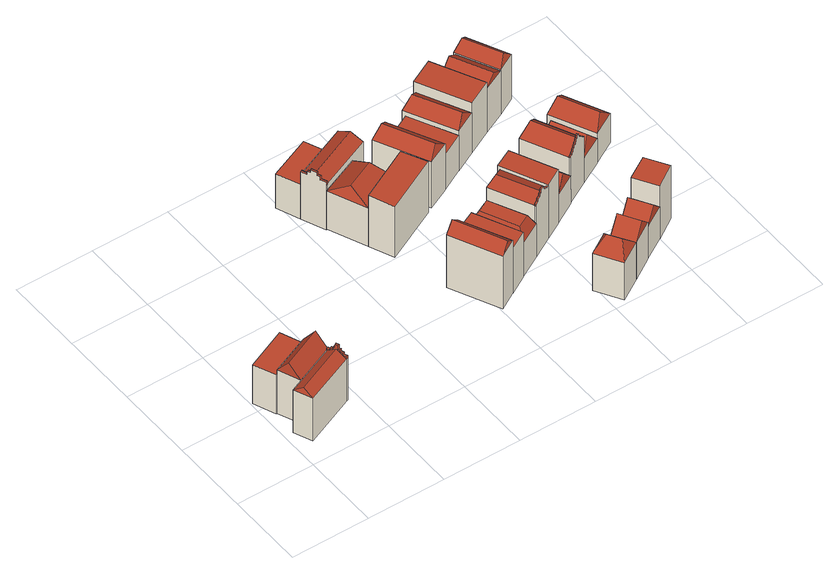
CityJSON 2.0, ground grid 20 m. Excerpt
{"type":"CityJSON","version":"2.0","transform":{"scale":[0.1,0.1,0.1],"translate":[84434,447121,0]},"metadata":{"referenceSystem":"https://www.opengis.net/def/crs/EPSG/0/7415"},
"CityObjects":{
"building1":{"type":"Building","geometry":[{"type":"Solid","lod":"2","boundaries":[[[[0,1,2,3]],[[2,1,4,5]],[[0,3,6,7]],[[1,0,7,4]],[[7,6,8,9]],[[5,4,9,8]],[[4,7,9]],[[8,6,10,11,12,13,14,15,16,17,18,19,20,21,22,23,5]],[[24,25,26,27,28,29,30,31,32,33,34,35,36,37,38,39,40,41]],[[15,14,34,33]],[[23,22,26,25]],[[16,15,33,32]],[[5,23,25,24]],[[2,5,24,41]],[[17,16,32,31]],[[3,2,41,40]],[[10,6,39,38]],[[6,3,40,39]],[[18,17,31,30]],[[11,10,38,37]],[[19,18,30,29]],[[12,11,37,36]],[[20,19,29,28]],[[13,12,36,35]],[[21,20,28,27]],[[14,13,35,34]],[[22,21,27,26]]]],"semantics":{"surfaces":[{"type":"GroundSurface"},{"type":"WallSurface"},{"type":"RoofSurface"}],"values":[[0,1,1,1,2,2,2,2,1,2,2,2,2,1,2,0,2,1,2,2,2,2,2,2,2,2,2]]}}]},
"building2":{"type":"Building","geometry":[{"type":"Solid","lod":"2","boundaries":[[[[42,43,44,45]],[[46,47,48,49]],[[44,43,49,48]],[[42,45,47,46]],[[45,44,48,47]],[[43,42,46,49]]]],"semantics":{"surfaces":[{"type":"GroundSurface"},{"type":"RoofSurface"},{"type":"WallSurface"}],"values":[[0,1,2,2,2,2]]}}]},
"building3":{"type":"Building","geometry":[{"type":"Solid","lod":"2","boundaries":[[[[50,51,45,52]],[[45,51,53,54]],[[50,52,55,56]],[[52,45,54,55]],[[51,50,56,53]],[[56,55,57,58]],[[55,54,57]],[[54,53,58,57]],[[53,56,58]]]],"semantics":{"surfaces":[{"type":"GroundSurface"},{"type":"WallSurface"},{"type":"RoofSurface"}],"values":[[0,1,1,1,1,2,2,2,2]]}}]},
"building4":{"type":"Building","geometry":[{"type":"Solid","lod":"2","boundaries":[[[[59,60,61,62]],[[63,64,65,66]],[[61,60,66,65]],[[59,62,64,63]],[[62,61,65,64]],[[60,59,63,66]]]],"semantics":{"surfaces":[{"type":"GroundSurface"},{"type":"RoofSurface"},{"type":"WallSurface"}],"values":[[0,1,2,2,2,2]]}}]},
"building5":{"type":"Building","geometry":[{"type":"Solid","lod":"2","boundaries":[[[[67,68,69,70]],[[69,68,71,72]],[[67,70,73,74]],[[70,69,72,73]],[[68,67,74,71]],[[74,73,75,76]],[[73,72,75]],[[72,71,76,75]],[[71,74,76]]]],"semantics":{"surfaces":[{"type":"GroundSurface"},{"type":"WallSurface"},{"type":"RoofSurface"}],"values":[[0,1,1,1,1,2,2,2,2]]}}]},
"building6":{"type":"Building","geometry":[{"type":"Solid","lod":"2","boundaries":[[[[77,78,79,80]],[[79,78,81,82]],[[77,80,83,84]],[[80,79,82,83]],[[78,77,84,81]],[[84,83,85,86]],[[83,82,85]],[[82,81,86,85]],[[81,84,86]]]],"semantics":{"surfaces":[{"type":"GroundSurface"},{"type":"WallSurface"},{"type":"RoofSurface"}],"values":[[0,1,1,1,1,2,2,2,2]]}}]},
"building7":{"type":"Building","geometry":[{"type":"Solid","lod":"2","boundaries":[[[[87,88,89,90]],[[89,88,91,92]],[[87,90,93,94]],[[88,87,94,91]],[[94,93,95,96]],[[92,91,96,95]],[[91,94,96]],[[95,93,97,98,99,100,101,102,103,104,105,106,92]],[[107,108,109,110,111,112,113,114,115,116,117,118,61,119]],[[102,101,113,112]],[[103,102,112,111]],[[89,92,107,119]],[[104,103,111,110]],[[90,89,119,61]],[[97,93,118,117]],[[93,90,61,118]],[[105,104,110,109]],[[98,97,117,116]],[[106,105,109,108]],[[99,98,116,115]],[[92,106,108,107]],[[100,99,115,114]],[[101,100,114,113]]]],"semantics":{"surfaces":[{"type":"GroundSurface"},{"type":"WallSurface"},{"type":"RoofSurface"}],"values":[[0,1,1,1,2,2,2,2,1,2,2,1,2,0,2,1,2,2,2,2,2,2,2]]}}]},
"building8":{"type":"Building","geometry":[{"type":"Solid","lod":"2","boundaries":[[[[120,77,121,122]],[[123,124,125,126]],[[121,77,126,125]],[[120,122,124,123]],[[122,121,125,124]],[[77,120,123,126]]]],"semantics":{"surfaces":[{"type":"GroundSurface"},{"type":"RoofSurface"},{"type":"WallSurface"}],"values":[[0,1,2,2,2,2]]}}]},
"building9":{"type":"Building","geometry":[{"type":"Solid","lod":"2","boundaries":[[[[127,128,129,130]],[[131,132,133,134]],[[129,128,134,133]],[[127,130,132,131]],[[130,129,133,132]],[[128,127,131,134]]]],"semantics":{"surfaces":[{"type":"GroundSurface"},{"type":"RoofSurface"},{"type":"WallSurface"}],"values":[[0,1,2,2,2,2]]}}]},
"building10":{"type":"Building","geometry":[{"type":"Solid","lod":"2","boundaries":[[[[135,136,137,138]],[[137,136,139,140]],[[135,138,141,142]],[[138,137,140,141]],[[136,135,142,139]],[[139,142,143,144]],[[142,141,145,143]],[[141,140,146,145]],[[140,139,144,146]],[[143,145,146,144]]]],"semantics":{"surfaces":[{"type":"GroundSurface"},{"type":"WallSurface"},{"type":"RoofSurface"}],"values":[[0,1,1,1,1,2,2,2,2,2]]}}]},
"building11":{"type":"Building","geometry":[{"type":"Solid","lod":"2","boundaries":[[[[147,148,149,150]],[[149,148,151,152]],[[147,150,153,154]],[[150,149,152,153]],[[148,147,154,151]],[[154,153,155,156]],[[153,152,155]],[[152,151,156,155]],[[151,154,156]]]],"semantics":{"surfaces":[{"type":"GroundSurface"},{"type":"WallSurface"},{"type":"RoofSurface"}],"values":[[0,1,1,1,1,2,2,2,2]]}}]},
"building12":{"type":"Building","geometry":[{"type":"Solid","lod":"2","boundaries":[[[[157,158,159,160]],[[159,158,161,162]],[[157,160,163,164]],[[158,157,164,161]],[[164,163,165,166]],[[162,161,166,165]],[[161,164,166]],[[165,163,167,168,169,170,171,172,173,174,175,176,177,178,179,180,162]],[[181,182,183,184,185,186,187,188,189,190,191,192,193,194,195,196,137,197]],[[172,171,191,190]],[[180,179,183,182]],[[173,172,190,189]],[[162,180,182,181]],[[159,162,181,197]],[[174,173,189,188]],[[160,159,197,137]],[[167,163,196,195]],[[163,160,137,196]],[[175,174,188,187]],[[168,167,195,194]],[[176,175,187,186]],[[169,168,194,193]],[[177,176,186,185]],[[170,169,193,192]],[[178,177,185,184]],[[171,170,192,191]],[[179,178,184,183]]]],"semantics":{"surfaces":[{"type":"GroundSurface"},{"type":"WallSurface"},{"type":"RoofSurface"}],"values":[[0,1,1,1,2,2,2,2,1,2,2,2,2,1,2,0,2,1,2,2,2,2,2,2,2,2,2]]}}]},
"building13":{"type":"Building","geometry":[{"type":"Solid","lod":"2","boundaries":[[[[198,199,200,201]],[[200,199,202,203]],[[198,201,204,205]],[[201,200,203,204]],[[199,198,205,202]],[[205,204,206,207]],[[204,203,206]],[[203,202,207,206]],[[202,205,207]]]],"semantics":{"surfaces":[{"type":"GroundSurface"},{"type":"WallSurface"},{"type":"RoofSurface"}],"values":[[0,1,1,1,1,2,2,2,2]]}}]},
"building14":{"type":"Building","geometry":[{"type":"Solid","lod":"2","boundaries":[[[[208,209,210,211]],[[212,213,214,215]],[[210,209,215,214]],[[208,211,213,212]],[[211,210,214,213]],[[209,208,212,215]]]],"semantics":{"surfaces":[{"type":"GroundSurface"},{"type":"RoofSurface"},{"type":"WallSurface"}],"values":[[0,1,2,2,2,2]]}}]},
"building15":{"type":"Building","geometry":[{"type":"Solid","lod":"2","boundaries":[[[[216,217,218,219]],[[220,221,222,223]],[[218,217,223,222]],[[216,219,221,220]],[[219,218,222,221]],[[217,216,220,223]]]],"semantics":{"surfaces":[{"type":"GroundSurface"},{"type":"RoofSurface"},{"type":"WallSurface"}],"values":[[0,1,2,2,2,2]]}}]},
"building16":{"type":"Building","geometry":[{"type":"Solid","lod":"2","boundaries":[[[[224,225,226,200]],[[226,225,227,228]],[[224,200,229,230]],[[200,226,228,229]],[[225,224,230,227]],[[230,229,231,232]],[[229,228,231]],[[228,227,232,231]],[[227,230,232]]]],"semantics":{"surfaces":[{"type":"GroundSurface"},{"type":"WallSurface"},{"type":"RoofSurface"}],"values":[[0,1,1,1,1,2,2,2,2]]}}]},
"building17":{"type":"Building","geometry":[{"type":"Solid","lod":"2","boundaries":[[[[233,234,235,236]],[[235,234,237,238]],[[233,236,239,240]],[[236,235,238,239]],[[234,233,240,237]],[[240,239,241,242]],[[239,238,241]],[[238,237,242,241]],[[237,240,242]]]],"semantics":{"surfaces":[{"type":"GroundSurface"},{"type":"WallSurface"},{"type":"RoofSurface"}],"values":[[0,1,1,1,1,2,2,2,2]]}}]},
"building18":{"type":"Building","geometry":[{"type":"Solid","lod":"2","boundaries":[[[[243,244,245,246]],[[245,244,247,248]],[[243,246,249,250]],[[246,245,248,249]],[[244,243,250,247]],[[250,249,251,252]],[[249,248,251]],[[248,247,252,251]],[[247,250,252]]]],"semantics":{"surfaces":[{"type":"GroundSurface"},{"type":"WallSurface"},{"type":"RoofSurface"}],"values":[[0,1,1,1,1,2,2,2,2]]}}]},
"building19":{"type":"Building","geometry":[{"type":"Solid","lod":"2","boundaries":[[[[253,254,255,256]],[[255,254,257,258]],[[253,256,259,260]],[[256,255,258,259]],[[254,253,260,257]],[[260,259,261,262]],[[259,258,261]],[[258,257,262,261]],[[257,260,262]]]],"semantics":{"surfaces":[{"type":"GroundSurface"},{"type":"WallSurface"},{"type":"RoofSurface"}],"values":[[0,1,1,1,1,2,2,2,2]]}}]},
"building20":{"type":"Building","geometry":[{"type":"Solid","lod":"2","boundaries":[[[[263,264,265,235]],[[266,267,268,269]],[[265,264,269,268]],[[263,235,267,266]],[[235,265,268,267]],[[264,263,266,269]]]],"semantics":{"surfaces":[{"type":"GroundSurface"},{"type":"RoofSurface"},{"type":"WallSurface"}],"values":[[0,1,2,2,2,2]]}}]},
"building21":{"type":"Building","geometry":[{"type":"Solid","lod":"2","boundaries":[[[[270,271,272,273]],[[272,271,274,275]],[[270,273,276,277]],[[271,270,277,274]],[[277,276,278,279]],[[275,274,279,278]],[[274,277,279]],[[278,276,280,281,282,283,284,285,286,287,288,289,290,291,292,293,294,295,296,297,298,299,300,301,302,303,304,305,275]],[[306,307,308,309,310,311,312,313,314,315,316,317,318,319,320,321,322,323,324,325,326,327,328,329,330,331,332,333,334,335]],[[303,302,310,309]],[[290,289,323,322]],[[304,303,309,308]],[[291,290,322,321]],[[305,304,308,307]],[[273,272,335,334]],[[292,291,321,320]],[[275,305,307,306]],[[293,292,320,319]],[[280,276,333,332]],[[294,293,319,318]],[[281,280,332,331]],[[295,294,318,317]],[[282,281,331,330]],[[296,295,317,316]],[[283,282,330,329]],[[297,296,316,315]],[[284,283,329,328]],[[298,297,315,314]],[[285,284,328,327]],[[272,275,306,335]],[[299,298,314,313]],[[286,285,327,326]],[[276,273,334,333]],[[300,299,313,312]],[[287,286,326,325]],[[301,300,312,311]],[[288,287,325,324]],[[302,301,311,310]],[[289,288,324,323]]]],"semantics":{"surfaces":[{"type":"GroundSurface"},{"type":"WallSurface"},{"type":"RoofSurface"}],"values":[[0,1,1,1,2,2,2,2,1,2,2,2,2,2,0,2,2,2,2,2,2,2,2,2,2,2,2,2,2,1,2,2,1,2,2,2,2,2,2]]}}]},
"building22":{"type":"Building","geometry":[{"type":"Solid","lod":"2","boundaries":[[[[336,337,338,339]],[[340,341,342,343]],[[338,337,343,342]],[[336,339,341,340]],[[339,338,342,341]],[[337,336,340,343]]]],"semantics":{"surfaces":[{"type":"GroundSurface"},{"type":"RoofSurface"},{"type":"WallSurface"}],"values":[[0,1,2,2,2,2]]}}]},
"building23":{"type":"Building","geometry":[{"type":"Solid","lod":"2","boundaries":[[[[344,345,346,265]],[[346,345,347,348]],[[344,265,349,350]],[[265,346,348,349]],[[345,344,350,347]],[[350,349,351,352]],[[349,348,351]],[[348,347,352,351]],[[347,350,352]]]],"semantics":{"surfaces":[{"type":"GroundSurface"},{"type":"WallSurface"},{"type":"RoofSurface"}],"values":[[0,1,1,1,1,2,2,2,2]]}}]},
"building24":{"type":"Building","geometry":[{"type":"Solid","lod":"2","boundaries":[[[[353,354,355,335]],[[355,354,356,357]],[[353,335,358,359]],[[335,355,357,358]],[[354,353,359,356]],[[359,358,360,361]],[[358,357,360]],[[357,356,361,360]],[[356,359,361]]]],"semantics":{"surfaces":[{"type":"GroundSurface"},{"type":"WallSurface"},{"type":"RoofSurface"}],"values":[[0,1,1,1,1,2,2,2,2]]}}]},
"building25":{"type":"Building","geometry":[{"type":"Solid","lod":"2","boundaries":[[[[362,363,364,346]],[[364,363,365,366]],[[362,346,367,368]],[[346,364,366,367]],[[363,362,368,365]],[[368,367,369,370]],[[367,366,369]],[[366,365,370,369]],[[365,368,370]]]],"semantics":{"surfaces":[{"type":"GroundSurface"},{"type":"WallSurface"},{"type":"RoofSurface"}],"values":[[0,1,1,1,1,2,2,2,2]]}}]},
"building26":{"type":"Building","geometry":[{"type":"Solid","lod":"2","boundaries":[[[[371,372,373,374]],[[373,372,375,376]],[[371,374,377,378]],[[374,373,376,377]],[[372,371,378,375]],[[378,377,379,380]],[[377,376,379]],[[376,375,380,379]],[[375,378,380]]]],"semantics":{"surfaces":[{"type":"GroundSurface"},{"type":"WallSurface"},{"type":"RoofSurface"}],"values":[[0,1,1,1,1,2,2,2,2]]}}]}
},
"vertices":[
[38,53,12],[19,99,12],[147,153,12],[166,107,12],[19,99,140],[147,153,140],[166,107,140],[38,53,140],[157,130,157],[33,78,157],[166,107,147],[163,115,147],[163,115,153],[160,122,153],[160,122,159],[158,126,159],[158,126,169],[155,134,169],[155,134,159],[153,138,159],[153,138,153],[150,145,153],[150,145,147],[147,153,147],[152,155,140],[152,155,147],[155,147,147],[155,147,153],[158,140,153],[158,140,159],[160,136,159],[160,136,169],[163,128,169],[163,128,159],[165,124,159],[165,124,153],[168,117,153],[168,117,147],[171,109,147],[171,109,140],[171,109,12],[152,155,12],
[24,166,11],[1,221,11],[105,266,11],[128,210,11],[24,166,128],[128,210,128],[105,266,128],[1,221,128],
[49,112,11],[26,167,11],[152,155,11],[26,167,141],[128,210,141],[152,155,141],[49,112,141],[140,183,179],[38,139,179],
[497,717,7],[521,660,7],[415,615,7],[391,673,7],[497,717,110],[391,673,110],[415,615,110],[521,660,110],
[545,265,6],[592,288,6],[650,168,6],[604,142,6],[592,288,164],[650,168,164],[604,142,164],[545,265,164],[627,155,187],[569,277,187],
[481,460,10],[440,556,10],[539,597,10],[582,511,10],[440,556,124],[539,597,124],[582,511,124],[481,460,124],[548,548,153],[474,514,155],
[557,675,7],[582,616,7],[445,558,7],[420,617,7],[582,616,140],[445,558,140],[420,617,140],[557,675,140],[432,587,156],[568,645,156],[420,617,149],[426,602,149],[426,602,158],[429,595,158],[429,595,166],[436,580,166],[436,580,158],[439,572,158],[439,572,149],[445,558,149],[440,556,140],[440,556,149],[434,571,149],[434,571,158],[431,578,158],[431,578,166],[425,593,166],[425,593,158],[421,600,158],[421,600,149],[415,615,149],[415,615,140],[440,556,7],
[507,399,10],[615,528,10],[645,468,10],[507,399,163],[645,468,163],[615,528,163],[481,460,163],
[594,285,5],[642,308,5],[697,194,5],[650,168,5],[594,285,140],[650,168,140],[697,194,140],[642,308,140],
[640,311,7],[699,340,7],[754,226,7],[697,194,7],[699,340,106],[754,226,106],[697,194,106],[640,311,106],[660,304,138],[692,320,138],[703,215,138],[735,232,138],
[595,604,9],[650,631,9],[715,502,9],[659,475,9],[650,631,148],[715,502,148],[659,475,148],[595,604,148],[684,495,173],[626,611,173],
[702,335,7],[757,362,7],[806,261,7],[752,231,7],[757,362,159],[806,261,159],[752,231,159],[702,335,159],[779,246,174],[732,343,174],[752,231,164],[761,236,164],[761,236,170],[770,241,170],[770,241,176],[775,243,176],[775,243,184],[783,248,184],[783,248,176],[788,251,176],[788,251,170],[797,256,170],[797,256,164],[806,261,164],[808,256,159],[808,256,164],[799,251,164],[799,251,170],[790,246,170],[790,246,176],[786,244,176],[786,244,184],[777,239,184],[777,239,176],[772,236,176],[772,236,170],[763,231,170],[763,231,164],[754,226,164],[754,226,159],[808,256,7],
[790,72,9],[846,107,9],[885,44,9],[828,9,9],[846,107,120],[885,44,120],[828,9,120],[790,72,120],[847,42,154],[828,73,154],
[658,617,10],[715,646,10],[772,531,10],[715,502,10],[658,617,116],[715,502,116],[772,531,116],[715,646,116],
[754,367,6],[800,390,6],[852,281,6],[808,256,6],[754,367,168],[808,256,168],[852,281,168],[800,390,168],
[854,94,9],[911,129,9],[942,79,9],[911,129,118],[942,79,118],[885,44,118],[854,94,118],[913,61,154],[883,111,154],
[711,653,9],[767,680,9],[827,559,9],[772,531,9],[767,680,129],[827,559,129],[772,531,129],[711,653,129],[796,552,154],[742,660,154],
[794,402,7],[852,431,7],[909,313,7],[852,281,7],[852,431,90],[909,313,90],[852,281,90],[794,402,90],[879,301,125],[825,413,125],
[910,131,10],[966,166,10],[998,113,10],[942,79,10],[966,166,105],[998,113,105],[942,79,105],[910,131,105],[970,96,141],[938,148,141],
[764,685,9],[826,716,9],[889,590,9],[764,685,159],[827,559,159],[889,590,159],[826,716,159],
[854,426,9],[914,455,9],[965,349,9],[907,317,9],[914,455,143],[965,349,143],[907,317,143],[854,426,143],[936,333,173],[888,432,173],[907,317,148],[912,320,148],[912,320,153],[917,322,153],[917,322,159],[922,325,159],[922,325,164],[926,328,164],[926,328,169],[931,330,169],[931,330,175],[934,332,175],[934,332,183],[938,334,183],[938,334,175],[941,336,175],[941,336,169],[946,338,169],[946,338,164],[950,341,164],[950,341,159],[955,344,159],[955,344,153],[960,347,153],[960,347,148],[965,349,148],[967,345,143],[967,345,148],[962,342,148],[962,342,153],[957,339,153],[957,339,159],[953,337,159],[953,337,164],[948,334,164],[948,334,169],[943,331,169],[943,331,175],[941,330,175],[941,330,183],[936,327,183],[936,327,175],[933,326,175],[933,326,169],[929,323,169],[929,323,164],[924,321,164],[924,321,159],[919,318,159],[919,318,153],[914,315,153],[914,315,148],[909,313,148],[909,313,143],[909,313,9],[967,345,9],
[963,170,9],[1019,204,9],[1053,148,9],[998,113,9],[963,170,169],[998,113,169],[1053,148,169],[1019,204,169],
[841,686,9],[896,714,9],[945,617,9],[896,714,140],[945,617,140],[889,590,140],[841,686,140],[917,603,163],[869,700,163],
[920,441,9],[980,470,9],[1025,377,9],[980,470,82],[1025,377,82],[967,345,82],[920,441,82],[992,369,121],[954,448,121],
[894,718,9],[941,742,9],[991,641,9],[941,742,143],[991,641,143],[945,617,143],[894,718,143],[965,635,167],[920,724,167],
[972,487,10],[1031,516,10],[1083,409,10],[1025,377,10],[1031,516,98],[1083,409,98],[1025,377,98],[972,487,98],[1050,401,128],[1005,494,128]
]}
